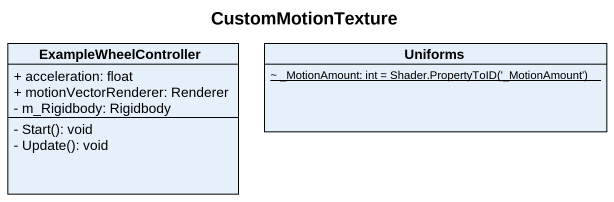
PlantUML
@startuml
title CustomMotionTexture
hide circle
hide empty members
skinparam classAttributeIconSize 0
class ExampleWheelController {
  + acceleration: float
  + motionVectorRenderer: Renderer
  - m_Rigidbody: Rigidbody
  - Start(): void
  - Update(): void
}
class Uniforms {
  {static} {field} ~ _MotionAmount: int = Shader.PropertyToID('_MotionAmount')
}
@enduml
